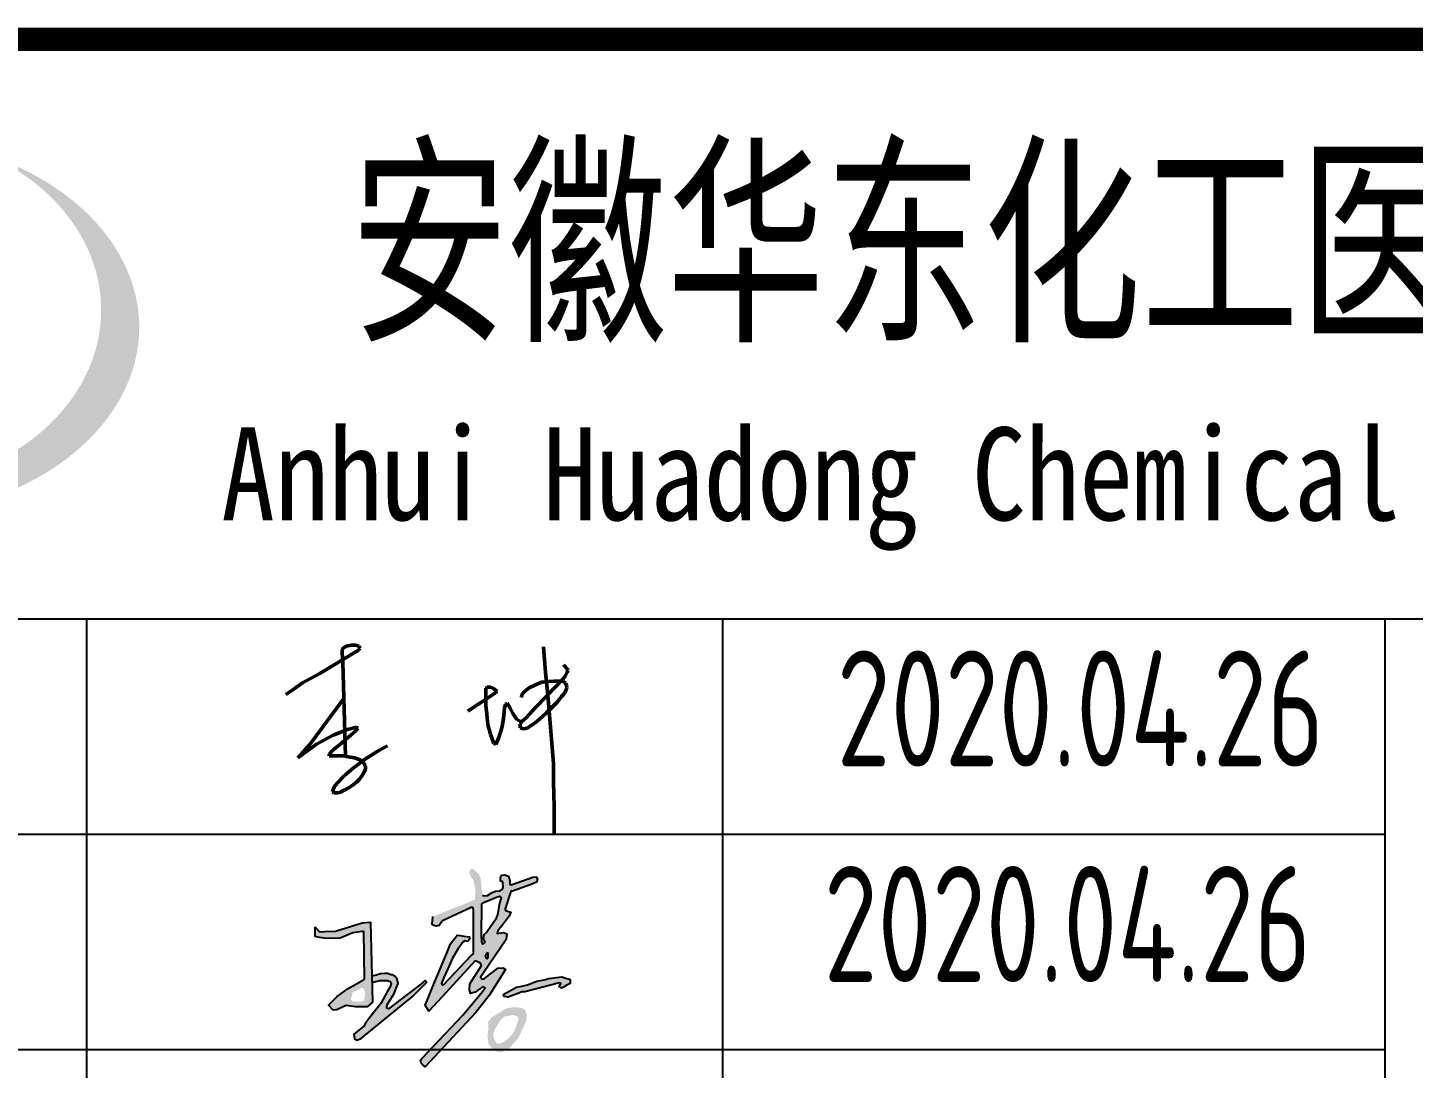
# Model space of a CAD drawing. Extents: x 1234595 to 2088511, y -80443 to 75292.
# Drawn here: x 1247428 to 1251611, y 30273 to 33415 of the extents above; entities that cross this region are included whole.
import ezdxf
from ezdxf.enums import TextEntityAlignment as Align

# ---------------------------------------------------------------- set-up
doc = ezdxf.new("R2010")
doc.units = 0
doc.header["$LTSCALE"] = 1000
doc.header["$MEASUREMENT"] = 0
doc.linetypes.add('2', pattern=[18.5, 12, -3, 0.5, -3])
doc.layers.get('0').update_dxf_attribs({"linetype": 'CONTINUOUS'})
doc.styles.add('sceie', font='sceie.shx', dxfattribs={"width": 0.7, "bigfont": 'sceic.shx'})
doc.styles.add('宋体', font='', dxfattribs={"width": 0.7})
doc.styles.get('宋体').set_extended_font_data('SimSun')

# ---------------------------------------------------------------- blocks, each defined once
blk = doc.blocks.new('qm')
h = blk.add_hatch(color=256)
h.dxf.hatch_style = 1
h.paths.add_polyline_path([(-943313.2, -985271.5), (-943337.8, -985273.5), (-943418.6, -985299.1), (-943450.7, -985300.6), (-943467.4, -985301.3), (-943478.8, -985288.1), (-943480.5, -985287.4), (-943480.4, -985290.6), (-943479.6, -985315.4), (-943467.1, -985318.2), (-943453, -985320), (-943420.5, -985321.1), (-943404.6, -985320), (-943366.5, -985303.9), (-943338.2, -985299.8), (-943333, -985300.4), (-943331, -985443.2), (-943334.5, -985445.6), (-943380.4, -985472.1), (-943413.7, -985496.5), (-943440.2, -985522.3), (-943425.6, -985537.4), (-943414.2, -985536.6), (-943393.8, -985526.5), (-943386.4, -985523.9), (-943358.1, -985527.1), (-943322.9, -985527.1), (-943307, -985513.2)])
h.paths.add_polyline_path([(-943338.7, -985469.2), (-943333.4, -985472.5), (-943330.2, -985480.4), (-943329.3, -985492.8), (-943332.3, -985507.2), (-943342.9, -985512.5), (-943366.4, -985510.4), (-943371.7, -985505.3), (-943369.9, -985495.7), (-943368.5, -985487.8), (-943365.2, -985481.9), (-943358.6, -985480.9), (-943347.3, -985474.2)], flags=16)
h.paths.add_polyline_path([(-943232.9, -985443.8), (-943238.1, -985435.6), (-943247.1, -985431.3), (-943251.5, -985430.5), (-943260.7, -985426.6), (-943269.6, -985427.2), (-943282.7, -985428.1), (-943296.1, -985431.7), (-943309, -985435.2), (-943308.5, -985454), (-943285.2, -985448.3), (-943270, -985448.3), (-943261.4, -985448.3), (-943253.7, -985451), (-943250.5, -985456.9), (-943253.7, -985467.6), (-943262.3, -985482.7), (-943282.1, -985517.8), (-943316, -985560.6), (-943328.5, -985576.4), (-943333.2, -985585.6), (-943362.9, -985610.4), (-943361.1, -985624.5), (-943353, -985628.5), (-943340.6, -985622.1), (-943257.7, -985554.9), (-943186.8, -985497.4), (-943143.7, -985454.5), (-943147.7, -985447.6), (-943161.1, -985459.4), (-943259.1, -985533.8), (-943264, -985532), (-943264.1, -985526.3), (-943262.1, -985519.7), (-943241, -985486.8), (-943235.1, -985471.1), (-943229.9, -985457)])
h.paths.add_polyline_path([(-942891.5, -985185.8), (-942887.8, -985177.6), (-942884.1, -985177.9), (-942827.9, -985158.2), (-942811.7, -985151.2), (-942808.9, -985142.4), (-942813.1, -985135.4), (-942823, -985135.8), (-942888.7, -985159.7), (-942891.8, -985157.2), (-942892, -985147.3), (-942896.3, -985133.5), (-942907.3, -985128.8), (-942916.3, -985129.7), (-942920.6, -985137.2), (-942920.2, -985147.9), (-942914.1, -985148.7), (-942913.8, -985152.5), (-942912.5, -985166.6), (-942914.4, -985172.5), (-942921.9, -985177.6), (-942935.4, -985178.2), (-942945.7, -985182.3), (-942960.2, -985191.2), (-942969.8, -985192.3), (-942974.9, -985190.3), (-942979.3, -985153.5), (-942980.5, -985136.8), (-942986.9, -985125.9), (-942995.5, -985118.1), (-943002, -985112.2), (-943007.6, -985110.6), (-943011.5, -985112.8), (-943014.3, -985118.6), (-943013.3, -985128.6), (-943009, -985135.1), (-943003.6, -985143.3), (-943001.1, -985147.8), (-942996.6, -985173), (-942997.4, -985204), (-943002, -985205.9), (-943124.9, -985255.3), (-943125.6, -985269.1), (-943127.7, -985276.6), (-943121.8, -985281.5), (-943115, -985284), (-943106, -985281.6), (-943101.8, -985276.1), (-943095.8, -985268.3), (-943008.7, -985227.6), (-943003.7, -985228.1), (-943002, -985235.2), (-943001.6, -985367.1), (-943009.3, -985372.3), (-943091.8, -985459.8), (-943096.5, -985461), (-943098.9, -985456.5), (-943091.3, -985439.3), (-943079.6, -985412.5), (-943065.4, -985380.2), (-943049.6, -985353.4), (-943033.5, -985331.3), (-943028.4, -985328.6), (-943019, -985330.6), (-943012.6, -985322.5), (-943014.7, -985316.3), (-943029.8, -985313.9), (-943042.1, -985311.9), (-943051.7, -985311.6), (-943057.6, -985319.3), (-943071.1, -985336.9), (-943080.3, -985360.4), (-943126, -985468.1), (-943141.5, -985508.4), (-943148, -985522.9), (-943137.2, -985540.9), (-943122.9, -985525.4), (-943098, -985498.3), (-942997.1, -985388.5), (-942991.6, -985390.8), (-942980.5, -985395.4), (-942978.2, -985403.1), (-943013.1, -985457.6), (-943013.7, -985475.8), (-943010.8, -985486.8), (-942996.9, -985483), (-942973.2, -985466.3), (-942967, -985470.1), (-942974.4, -985481.1), (-943034, -985552.8), (-943156.8, -985682.1), (-943161.5, -985688.6), (-943159.8, -985698.1), (-943154, -985703.5), (-943148.4, -985708.8), (-942995, -985544.7), (-942954.4, -985493.4), (-942905.3, -985415.1), (-942913.7, -985410.1), (-942928.5, -985411.2), (-942968.7, -985441.6), (-942975.5, -985443.7), (-942981.1, -985438.2), (-942971.8, -985425.3), (-942903.5, -985324.1), (-942901.7, -985307.2), (-942911.6, -985303), (-942930.2, -985306.6), (-942928.8, -985297.7), (-942912.1, -985277.5), (-942894, -985254), (-942889.6, -985241.8), (-942904.9, -985236.7), (-942906.5, -985231.6)])
h.paths.add_polyline_path([(-942974.2, -985213.4), (-942933, -985196.5), (-942922, -985193.5), (-942918.7, -985197.7), (-942924.1, -985218.2), (-942929, -985245.5), (-942934.2, -985262.4), (-942952.9, -985289.1), (-942962.1, -985302.3), (-942970.5, -985310.6), (-942972.4, -985320.8), (-942967.6, -985332.6), (-942974.4, -985338), (-942977, -985329.7), (-942977.6, -985313.6), (-942977.2, -985216.6)], flags=16)
h.paths.add_polyline_path([(-942961.9, -985364.8), (-942957.2, -985365.5), (-942957.3, -985371.2), (-942957.4, -985377.8), (-942959.4, -985381.6), (-942963, -985381.7), (-942966.7, -985374.6)], flags=16)
h.paths.add_polyline_path([(-942742.1, -985455.2), (-942738, -985457.4), (-942740.5, -985459.7), (-942742.9, -985467.1), (-942736.7, -985471.3), (-942730.1, -985467.7), (-942722.5, -985463.4), (-942710.5, -985456.8), (-942710.2, -985444.9), (-942726.6, -985439.7), (-942735.6, -985436.9), (-942774.5, -985442.4), (-942788.7, -985445.6), (-942810.4, -985450.5), (-942839.1, -985461.4), (-942856.3, -985464.8), (-942872.1, -985467.9), (-942912.5, -985490.8), (-942909.6, -985495.9), (-942897.4, -985498), (-942881.4, -985491.9), (-942865.4, -985485.8), (-942856.2, -985482.4), (-942847.1, -985482.7)])
h.paths.add_polyline_path([(-942841, -985551.7), (-942847.2, -985535.3), (-942858.9, -985530.2), (-942880.9, -985528.7), (-942901.9, -985531.8), (-942913.7, -985538.9), (-942930.3, -985549), (-942946.5, -985558.9), (-942958, -985573.3), (-942956.7, -985594.6), (-942959.6, -985613.1), (-942956.1, -985642.6), (-942937.7, -985660.5), (-942918.8, -985665.1), (-942895.3, -985653.4), (-942867.1, -985622.7), (-942856.4, -985599.7), (-942843, -985571)], flags=17)
h.paths.add_polyline_path([(-942865.5, -985563.8), (-942868.4, -985572.8), (-942873.4, -985588.3), (-942883.8, -985608.7), (-942896.3, -985622.8), (-942908.8, -985632.1), (-942922.3, -985637.9), (-942931.6, -985638.5), (-942939, -985626.7), (-942942.5, -985613.2), (-942938, -985596.2), (-942929.4, -985582.4), (-942920, -985567.5), (-942909.2, -985557.4), (-942904.7, -985556.1), (-942884.8, -985552.3), (-942871, -985555.2)], flags=16)
at = {"lineweight": 50}
for p, q in [((-943465.8, -984521.4), (-943349.4, -984450.5)), ((-943396.1, -984445.4), (-943398.8, -984448.7)), ((-943398.8, -984448.7), (-943398.8, -984459)), ((-943386.4, -984438.4), (-943396.1, -984445.4)), ((-943370.6, -984436), (-943386.4, -984438.4)), ((-943358.3, -984436), (-943370.6, -984436)), ((-943347.6, -984439), (-943358.3, -984436)), ((-943349.4, -984450.5), (-943345.2, -984444.2)), ((-943345.2, -984444.2), (-943347.6, -984439)), ((-942790.9, -984440.7), (-942784.5, -984517.7)), ((-943398.8, -984459), (-943396.1, -984488.1)), ((-943396.1, -984488.1), (-943388.7, -984770.8)), ((-942718.3, -984507.7), (-942730.2, -984494.8)), ((-943518.6, -984549.7), (-943465.8, -984521.4)), ((-942784.5, -984517.7), (-942777.6, -984585.2)), ((-942732.9, -984539.7), (-942725.5, -984529.5)), ((-942725.5, -984529.5), (-942719.1, -984516.7)), ((-942719.1, -984516.7), (-942717.3, -984511)), ((-942717.3, -984511), (-942718.3, -984507.7)), ((-943568.4, -984584.4), (-943547.1, -984570.6)), ((-943547.1, -984570.6), (-943518.6, -984549.7)), ((-942960.5, -984562), (-942964.8, -984565.1)), ((-942964.8, -984565.1), (-942964.8, -984617.8)), ((-942950, -984562), (-942960.5, -984562)), ((-942941.4, -984566.4), (-942950, -984562)), ((-942930.9, -984574.6), (-942941.4, -984566.4)), ((-942938.6, -984581.8), (-942930.9, -984574.6)), ((-942856.4, -984584.4), (-942848.4, -984575.4)), ((-942848.4, -984575.4), (-942834.4, -984564.4)), ((-942834.4, -984564.4), (-942815.2, -984555.8)), ((-942815.2, -984555.8), (-942795.5, -984547)), ((-942795.5, -984547), (-942776.7, -984545.2)), ((-942783, -984590.7), (-942752.8, -984559.9)), ((-942776.7, -984545.2), (-942759.3, -984544.3)), ((-942759.3, -984544.3), (-942749.6, -984544.3)), ((-942752.8, -984559.9), (-942732.9, -984539.7)), ((-942749.6, -984544.3), (-942735.7, -984544.7)), ((-942735.7, -984544.7), (-942730, -984545.5)), ((-942725.6, -984577.1), (-942730.4, -984584.2)), ((-942730, -984545.5), (-942723.8, -984550.4)), ((-942722.2, -984570.7), (-942725.6, -984577.1)), ((-942723.8, -984550.4), (-942720.8, -984557)), ((-942719.7, -984563.8), (-942722.2, -984570.7)), ((-942720.8, -984557), (-942719.7, -984563.8)), ((-943393.3, -984596.7), (-943493.3, -984731.8)), ((-942999.9, -984622.2), (-942978.2, -984608)), ((-942978.2, -984608), (-942959.2, -984595.7)), ((-942964.8, -984617.8), (-942962.1, -984644.3)), ((-942959.2, -984595.7), (-942938.6, -984581.8)), ((-942907.9, -984623.6), (-942904.7, -984613.7)), ((-942904.7, -984613.7), (-942900.5, -984610.6)), ((-942900.5, -984610.6), (-942892.1, -984623.8)), ((-942857.2, -984594.1), (-942856.4, -984584.4)), ((-942814.3, -984623.8), (-942783, -984590.7)), ((-942777.6, -984585.2), (-942772.2, -984646.7)), ((-942761.4, -984620.1), (-942772.3, -984630.7)), ((-942749.8, -984607.7), (-942761.4, -984620.1)), ((-942742.2, -984598.4), (-942749.8, -984607.7)), ((-942736.3, -984591.1), (-942742.2, -984598.4)), ((-942730.4, -984584.2), (-942736.3, -984591.1)), ((-943018.8, -984634.4), (-942999.9, -984622.2)), ((-942962.1, -984644.3), (-942958.8, -984675)), ((-942912.2, -984664.1), (-942909.6, -984639.3)), ((-942909.6, -984639.3), (-942907.9, -984623.6)), ((-942892.1, -984623.8), (-942882.9, -984641.9)), ((-942882.9, -984641.9), (-942871.2, -984660.5)), ((-942871.2, -984660.5), (-942856.6, -984667.4)), ((-942855.7, -984666.2), (-942842.5, -984654.6)), ((-942842.5, -984654.6), (-942814.3, -984623.8)), ((-942802.7, -984658.6), (-942815.9, -984670.1)), ((-942792.4, -984649.6), (-942802.7, -984658.6)), ((-942781.5, -984639.7), (-942792.4, -984649.6)), ((-942772.3, -984630.7), (-942781.5, -984639.7)), ((-942772.2, -984646.7), (-942766.2, -984719.5)), ((-943425.2, -984707.2), (-943382.4, -984690.6)), ((-943357.6, -984694.6), (-943400.6, -984732)), ((-943382.4, -984690.6), (-943355, -984683.3)), ((-943350.7, -984686.1), (-943357.6, -984694.6)), ((-943355, -984683.3), (-943350.7, -984686.1)), ((-942958.8, -984675), (-942951.1, -984704.5)), ((-942951.1, -984704.5), (-942940.7, -984732.2)), ((-942925, -984714.3), (-942916.9, -984685.4)), ((-942916.9, -984685.4), (-942912.2, -984664.1)), ((-942860.9, -984673.9), (-942855.7, -984666.2)), ((-942860.9, -984684.9), (-942860.9, -984673.9)), ((-942850.6, -984688.5), (-942860.9, -984684.9)), ((-942840.3, -984686.5), (-942850.6, -984688.5)), ((-942827.9, -984678.2), (-942840.3, -984686.5)), ((-942815.9, -984670.1), (-942827.9, -984678.2)), ((-943493.3, -984731.8), (-943532.7, -984775.8)), ((-943532.7, -984775.8), (-943476, -984734.3)), ((-943476, -984734.3), (-943425.2, -984707.2)), ((-943400.6, -984732), (-943426.7, -984752.5)), ((-943287.8, -984753.7), (-943261.2, -984739.1)), ((-942940.7, -984732.2), (-942935, -984735.3)), ((-942935, -984735.3), (-942925, -984714.3)), ((-942766.2, -984719.5), (-942760.9, -984794)), ((-943426.7, -984752.5), (-943437.7, -984764.8)), ((-943437.7, -984764.8), (-943437.7, -984770)), ((-943437.7, -984770), (-943392.9, -984770)), ((-943392.9, -984770), (-943380.2, -984772.5)), ((-943380.2, -984772.5), (-943361.5, -984776)), ((-943365.3, -984806.5), (-943328.1, -984779)), ((-943361.5, -984776), (-943344.6, -984782.3)), ((-943344.6, -984782.3), (-943334.6, -984788.5)), ((-943334.6, -984788.5), (-943328.5, -984800.6)), ((-943328.1, -984779), (-943287.8, -984753.7)), ((-943413.6, -984852.5), (-943391, -984829.4)), ((-943391, -984829.4), (-943365.3, -984806.5)), ((-943333, -984820.9), (-943340.3, -984832.4)), ((-943328.5, -984809.7), (-943333, -984820.9)), ((-943328.5, -984800.6), (-943328.5, -984809.7)), ((-942760.9, -984794), (-942760.9, -984848.2)), ((-943427.9, -984878.6), (-943422.3, -984863.8)), ((-943422.3, -984863.8), (-943413.6, -984852.5)), ((-943387.2, -984871.2), (-943397, -984875.8)), ((-943377.6, -984865.5), (-943387.2, -984871.2)), ((-943364.9, -984856.8), (-943377.6, -984865.5)), ((-943354.6, -984848.2), (-943364.9, -984856.8)), ((-943347.5, -984841), (-943354.6, -984848.2)), ((-943340.3, -984832.4), (-943347.5, -984841)), ((-942760.9, -984848.2), (-942758, -984923.5)), ((-943424, -984881), (-943427.9, -984878.6)), ((-943412.8, -984881), (-943424, -984881)), ((-943401.6, -984879.3), (-943412.8, -984881)), ((-943397, -984875.8), (-943401.6, -984879.3)), ((-942758, -984923.5), (-942758, -985007.1))]:
    blk.add_line(p, q, dxfattribs=at)
for points in [[(-942974.9, -985190.3), (-942969.8, -985192.3), (-942960.2, -985191.2), (-942945.7, -985182.3), (-942935.4, -985178.2), (-942921.9, -985177.6), (-942914.4, -985172.5), (-942912.5, -985166.6), (-942913.8, -985152.5), (-942914.1, -985148.7), (-942920.2, -985147.9), (-942920.6, -985137.2), (-942916.3, -985129.7), (-942907.3, -985128.8), (-942896.3, -985133.5), (-942892, -985147.3), (-942891.8, -985157.2), (-942888.7, -985159.7), (-942823, -985135.8), (-942813.1, -985135.4), (-942808.9, -985142.4), (-942811.7, -985151.2), (-942827.9, -985158.2), (-942884.1, -985177.9), (-942887.8, -985177.6), (-942891.5, -985185.8), (-942906.5, -985231.6), (-942904.9, -985236.7), (-942889.6, -985241.8), (-942894, -985254), (-942912.1, -985277.5), (-942928.8, -985297.7), (-942930.2, -985306.6), (-942911.6, -985303), (-942901.7, -985307.2), (-942903.5, -985324.1), (-942971.8, -985425.3), (-942981.1, -985438.2), (-942975.5, -985443.7), (-942968.7, -985441.6), (-942928.5, -985411.2), (-942913.7, -985410.1), (-942905.3, -985415.1), (-942954.4, -985493.4), (-942995, -985544.7), (-943148.4, -985708.8), (-943154, -985703.5), (-943159.8, -985698.1), (-943161.5, -985688.6), (-943156.8, -985682.1), (-943034, -985552.8), (-942974.4, -985481.1), (-942967, -985470.1), (-942973.2, -985466.3), (-942996.9, -985483), (-943010.8, -985486.8), (-943013.7, -985475.8), (-943013.1, -985457.6), (-942978.2, -985403.1), (-942980.5, -985395.4), (-942991.6, -985390.8), (-942997.1, -985388.5), (-943098, -985498.3), (-943122.9, -985525.4), (-943137.2, -985540.9), (-943148, -985522.9), (-943141.5, -985508.4), (-943126, -985468.1), (-943080.3, -985360.4), (-943071.1, -985336.9), (-943057.6, -985319.3), (-943051.7, -985311.6), (-943042.1, -985311.9), (-943029.8, -985313.9), (-943014.7, -985316.3), (-943012.6, -985322.5), (-943019, -985330.6), (-943028.4, -985328.6), (-943033.5, -985331.3), (-943049.6, -985353.4), (-943065.4, -985380.2), (-943079.6, -985412.5), (-943091.3, -985439.3), (-943098.9, -985456.5), (-943096.5, -985461), (-943091.8, -985459.8), (-943009.3, -985372.3), (-943001.6, -985367.1), (-943002, -985235.2), (-943003.7, -985228.1), (-943008.7, -985227.6), (-943095.8, -985268.3), (-943101.8, -985276.1), (-943106, -985281.6), (-943115, -985284), (-943121.8, -985281.5), (-943127.7, -985276.6), (-943125.6, -985269.1), (-943124.9, -985255.3)], [(-942974.2, -985213.4), (-942933, -985196.5), (-942922, -985193.5), (-942918.7, -985197.7), (-942924.1, -985218.2), (-942929, -985245.5), (-942934.2, -985262.4), (-942952.9, -985289.1), (-942962.1, -985302.3), (-942970.5, -985310.6), (-942972.4, -985320.8), (-942967.6, -985332.6), (-942974.4, -985338), (-942977, -985329.7), (-942977.6, -985313.6), (-942977.2, -985216.6), (-942974.2, -985213.4)], [(-943478.8, -985288.1), (-943467.4, -985301.3), (-943450.7, -985300.6), (-943418.6, -985299.1), (-943337.8, -985273.5), (-943313.2, -985271.5), (-943307, -985513.2), (-943322.9, -985527.1), (-943358.1, -985527.1), (-943386.4, -985523.9), (-943393.8, -985526.5), (-943414.2, -985536.6), (-943425.6, -985537.4), (-943440.2, -985522.3), (-943413.7, -985496.5), (-943380.4, -985472.1), (-943334.5, -985445.6), (-943331, -985443.2), (-943333, -985300.4), (-943338.2, -985299.8), (-943366.5, -985303.9), (-943404.6, -985320), (-943420.5, -985321.1), (-943453, -985320), (-943467.1, -985318.2), (-943479.6, -985315.4), (-943480.4, -985290.6), (-943480.5, -985287.4), (-943478.8, -985288.1)], [(-942961.9, -985364.8), (-942966.7, -985374.6), (-942963, -985381.7), (-942959.4, -985381.6), (-942957.4, -985377.8), (-942957.3, -985371.2), (-942957.2, -985365.5), (-942961.9, -985364.8)], [(-943308.5, -985454), (-943285.2, -985448.3), (-943270, -985448.3), (-943261.4, -985448.3), (-943253.7, -985451), (-943250.5, -985456.9), (-943253.7, -985467.6), (-943262.3, -985482.7), (-943282.1, -985517.8), (-943316, -985560.6), (-943328.5, -985576.4), (-943333.2, -985585.6), (-943362.9, -985610.4), (-943361.1, -985624.5), (-943353, -985628.5), (-943340.6, -985622.1), (-943257.7, -985554.9), (-943186.8, -985497.4), (-943143.7, -985454.5), (-943147.7, -985447.6), (-943161.1, -985459.4), (-943259.1, -985533.8), (-943264, -985532), (-943264.1, -985526.3), (-943262.1, -985519.7), (-943241, -985486.8), (-943235.1, -985471.1), (-943229.9, -985457), (-943232.9, -985443.8), (-943238.1, -985435.6), (-943247.1, -985431.3), (-943251.5, -985430.5), (-943260.7, -985426.6), (-943269.6, -985427.2), (-943282.7, -985428.1), (-943296.1, -985431.7), (-943309, -985435.2)], [(-942912.1, -985490.5), (-942872.1, -985467.9), (-942856.3, -985464.8), (-942839.1, -985461.4), (-942810.4, -985450.5), (-942788.7, -985445.6), (-942774.5, -985442.4), (-942735.6, -985436.9), (-942726.6, -985439.7), (-942710.2, -985444.9), (-942710.5, -985456.8), (-942722.5, -985463.4), (-942730.1, -985467.7), (-942736.7, -985471.3), (-942742.9, -985467.1), (-942740.5, -985459.7), (-942738, -985457.4), (-942742.1, -985455.2), (-942847.1, -985482.7), (-942856.2, -985482.4), (-942865.4, -985485.8), (-942881.4, -985491.9), (-942897.4, -985498), (-942909.6, -985495.9), (-942912.5, -985490.8)]]:
    blk.add_lwpolyline(points)
at = {"style": 'sceie', "width": 0.8}
for p in [(-941169.6, -984626.3), (-941208.7, -985276.9), (-941182.6, -985940.5), (-941143.6, -986591.1), (-941130.5, -987189.7)]:
    blk.add_attdef('2020.04.26', text='', height=350, dxfattribs=at).set_placement(p, align=Align.MIDDLE)

msp = doc.modelspace()

# ---------------------------------------------------------------- hatches: boundary and pattern name
h = msp.add_hatch(color=256)
edge = h.paths.add_edge_path()
edge.add_spline(control_points=[(1246863.3, 32501.4), (1246869.4, 32502.7), (1246875.5, 32504.2), (1246924.6, 32516), (1246967.2, 32529), (1247042.2, 32560.2), (1247075.1, 32577.1), (1247106, 32597.7)], knot_values=[61.629012, 61.629012, 61.629012, 61.629012, 63.330431, 63.330431, 75.353634, 75.353634, 85.398649, 85.398649, 85.398649, 85.398649], degree=3, periodic=0)
edge.add_line((1247106, 32597.7), (1247106, 32087.5))
edge.add_spline(control_points=[(1247106, 32087.5), (1247123.2, 32090.2), (1247140.2, 32093.6), (1247174.9, 32101.6), (1247192.6, 32106.5), (1247210, 32111.9)], knot_values=[4.908456, 4.908456, 4.908456, 4.908456, 4.992821, 4.992821, 5.083034, 5.083034, 5.083034, 5.083034], degree=3, periodic=0)
edge.add_line((1247210, 32111.9), (1247210, 32693.3))
edge.add_spline(control_points=[(1247210, 32693.3), (1247218.6, 32704.3), (1247226.8, 32715.6), (1247252.9, 32755.3), (1247268.6, 32785.2), (1247297.9, 32858), (1247309.1, 32901.8), (1247313.7, 32947.1), (1247313.9, 32948.4), (1247314, 32949.7)], knot_values=[97.991744, 97.991744, 97.991744, 97.991744, 101.64219, 101.64219, 110.337975, 110.337975, 121.934322, 121.934322, 122.270691, 122.270691, 122.270691, 122.270691], degree=3, periodic=0)
edge.add_line((1247314, 32949.7), (1247314, 33020.1))
edge.add_spline(control_points=[(1247314, 33020.1), (1247313.9, 33012.5), (1247313.6, 33004.8), (1247313, 32997.1)], knot_values=[126.194075, 126.194075, 126.194075, 126.194075, 128.396762, 128.396762, 128.396762, 128.396762], degree=3, periodic=0)
edge.add_spline(control_points=[(1247313, 32997.1), (1247312.5, 32990.9), (1247311.9, 32984.7), (1247311.1, 32978.5)], knot_values=[124.417049, 124.417049, 124.417049, 124.417049, 126.194075, 126.194075, 126.194075, 126.194075], degree=3, periodic=0)
edge.add_spline(control_points=[(1247311.1, 32978.5), (1247310, 32969.3), (1247308.5, 32960.2), (1247306.7, 32951.1)], knot_values=[121.80529, 121.80529, 121.80529, 121.80529, 124.417049, 124.417049, 124.417049, 124.417049], degree=3, periodic=0)
edge.add_spline(control_points=[(1247306.7, 32951.1), (1247304.3, 32939), (1247301.4, 32926.9), (1247297.9, 32914.8)], knot_values=[118.31574, 118.31574, 118.31574, 118.31574, 121.80529, 121.80529, 121.80529, 121.80529], degree=3, periodic=0)
edge.add_spline(control_points=[(1247297.9, 32914.8), (1247294.4, 32902.7), (1247290.4, 32890.7), (1247285.8, 32878.8)], knot_values=[114.795988, 114.795988, 114.795988, 114.795988, 118.31574, 118.31574, 118.31574, 118.31574], degree=3, periodic=0)
edge.add_spline(control_points=[(1247285.8, 32878.8), (1247281.3, 32867.1), (1247276.4, 32855.6), (1247270.9, 32844.3)], knot_values=[111.329641, 111.329641, 111.329641, 111.329641, 114.795988, 114.795988, 114.795988, 114.795988], degree=3, periodic=0)
edge.add_spline(control_points=[(1247270.9, 32844.3), (1247265.4, 32832.7), (1247259.4, 32821.4), (1247252.9, 32810.3)], knot_values=[107.79529, 107.79529, 107.79529, 107.79529, 111.329641, 111.329641, 111.329641, 111.329641], degree=3, periodic=0)
edge.add_spline(control_points=[(1247252.9, 32810.3), (1247246.6, 32799.5), (1247239.9, 32788.9), (1247232.8, 32778.6)], knot_values=[104.343579, 104.343579, 104.343579, 104.343579, 107.79529, 107.79529, 107.79529, 107.79529], degree=3, periodic=0)
edge.add_spline(control_points=[(1247232.8, 32778.6), (1247225.6, 32768.3), (1247218, 32758.2), (1247210, 32748.5)], knot_values=[100.8507, 100.8507, 100.8507, 100.8507, 104.343579, 104.343579, 104.343579, 104.343579], degree=3, periodic=0)
edge.add_line((1247210, 32748.5), (1247210, 33057.8))
edge.add_spline(control_points=[(1247210, 33057.8), (1247175.9, 33065.4), (1247141.2, 33071.2), (1247106, 33075.3)], knot_values=[4.423999, 4.423999, 4.423999, 4.423999, 4.558741, 4.558741, 4.558741, 4.558741], degree=3, periodic=0)
edge.add_line((1247106, 33075.3), (1247106, 32657.2))
edge.add_spline(control_points=[(1247106, 32657.2), (1247034, 32612.6), (1246949.8, 32589.4), (1246863.3, 32576.4)], knot_values=[63.246215, 63.246215, 63.246215, 63.246215, 87.689124, 87.689124, 87.689124, 87.689124], degree=3, periodic=0)
edge.add_line((1246863.3, 32576.4), (1246863.3, 33075.3))
edge.add_spline(control_points=[(1246863.3, 33075.3), (1246828.2, 33071.2), (1246793.4, 33065.4), (1246759.3, 33057.8)], knot_values=[4.866038, 4.866038, 4.866038, 4.866038, 5.000777, 5.000777, 5.000777, 5.000777], degree=3, periodic=0)
edge.add_line((1246759.3, 33057.8), (1246759.3, 32565))
edge.add_spline(control_points=[(1246759.3, 32565), (1246757.6, 32564.8), (1246722.7, 32562.2), (1246688.1, 32560.4), (1246655.3, 32559.4)], knot_values=[43.657356, 43.657356, 43.657356, 43.657356, 44.134253, 53.497092, 53.497092, 53.497092, 53.497092], degree=3, periodic=0)
edge.add_line((1246655.3, 32559.4), (1246655.3, 33028.5))
edge.add_spline(control_points=[(1246655.3, 33028.5), (1246638.3, 33022.7), (1246621.5, 33016.4), (1246605.1, 33009.7)], knot_values=[5.14157, 5.14157, 5.14157, 5.14157, 5.212921, 5.212921, 5.212921, 5.212921], degree=3, periodic=0)
edge.add_spline(control_points=[(1246605.1, 33009.7), (1246598.2, 33006.8), (1246591.4, 33003.9), (1246559.2, 32989.7), (1246534.6, 32977.5), (1246511.1, 32964.3)], knot_values=[5.212921, 5.212921, 5.212921, 5.212921, 5.24296, 5.24296, 5.355623, 5.355623, 5.355623, 5.355623], degree=3, periodic=0)
edge.add_spline(control_points=[(1246511.1, 32964.3), (1246496.3, 32955.9), (1246481.8, 32947.2), (1246467.8, 32938.1)], knot_values=[5.355623, 5.355623, 5.355623, 5.355623, 5.426974, 5.426974, 5.426974, 5.426974], degree=3, periodic=0)
edge.add_spline(control_points=[(1246467.8, 32938.1), (1246460.4, 32933.3), (1246453.1, 32928.3), (1246439.6, 32918.9), (1246433.4, 32914.3), (1246427.3, 32909.7)], knot_values=[5.426974, 5.426974, 5.426974, 5.426974, 5.464765, 5.464765, 5.498325, 5.498325, 5.498325, 5.498325], degree=3, periodic=0)
edge.add_spline(control_points=[(1246427.3, 32909.7), (1246401.2, 32890.2), (1246377.1, 32869.3), (1246355.2, 32847.3)], knot_values=[5.498325, 5.498325, 5.498325, 5.498325, 5.641027, 5.641027, 5.641027, 5.641027], degree=3, periodic=0)
edge.add_spline(control_points=[(1246355.2, 32847.3), (1246348.2, 32840.3), (1246341.5, 32833.2), (1246321, 32810.6), (1246308.1, 32794.8), (1246296.4, 32778.6)], knot_values=[5.641027, 5.641027, 5.641027, 5.641027, 5.686569, 5.686569, 5.783729, 5.783729, 5.783729, 5.783729], degree=3, periodic=0)
edge.add_spline(control_points=[(1246296.4, 32778.6), (1246281.2, 32757.8), (1246267.9, 32736.4), (1246254.8, 32711.4), (1246253.2, 32708.3), (1246251.6, 32705.1)], knot_values=[5.783729, 5.783729, 5.783729, 5.783729, 5.908374, 5.908374, 5.92643, 5.92643, 5.92643, 5.92643], degree=3, periodic=0)
edge.add_spline(control_points=[(1246251.6, 32705.1), (1246239.1, 32680), (1246229.1, 32654.3), (1246221.6, 32628.4)], knot_values=[5.92643, 5.92643, 5.92643, 5.92643, 6.069132, 6.069132, 6.069132, 6.069132], degree=3, periodic=0)
edge.add_spline(control_points=[(1246221.6, 32628.4), (1246218.4, 32617.3), (1246215.6, 32606.1), (1246210.2, 32580), (1246208, 32564.9), (1246206.5, 32549.9)], knot_values=[6.069132, 6.069132, 6.069132, 6.069132, 6.130179, 6.130179, 6.211834, 6.211834, 6.211834, 6.211834], degree=3, periodic=0)
edge.add_spline(control_points=[(1246206.5, 32549.9), (1246205.3, 32536.7), (1246204.7, 32523.5), (1246204.7, 32510.3)], knot_values=[6.211834, 6.211834, 6.211834, 6.211834, 6.283185, 6.283185, 6.283185, 6.283185], degree=3, periodic=0)
edge.add_spline(control_points=[(1246204.7, 32510.3), (1246204.7, 32501), (1246205, 32491.7), (1246205.6, 32482.3)], knot_values=[6.283185, 6.283185, 6.283185, 6.283185, 6.333655, 6.333655, 6.333655, 6.333655], degree=3, periodic=0)
edge.add_spline(control_points=[(1246205.6, 32482.3), (1246206.9, 32463.7), (1246209.4, 32445.1), (1246213.1, 32426.6)], knot_values=[6.333655, 6.333655, 6.333655, 6.333655, 6.434594, 6.434594, 6.434594, 6.434594], degree=3, periodic=0)
edge.add_spline(control_points=[(1246213.1, 32426.6), (1246213.4, 32425.3), (1246213.6, 32424.1), (1246217.6, 32405.6), (1246222.3, 32388.4), (1246228.2, 32371.4)], knot_values=[6.434594, 6.434594, 6.434594, 6.434594, 6.441278, 6.441278, 6.535532, 6.535532, 6.535532, 6.535532], degree=3, periodic=0)
edge.add_spline(control_points=[(1246228.2, 32371.4), (1246234.5, 32353.2), (1246242, 32335.1), (1246250.7, 32317.4)], knot_values=[6.535532, 6.535532, 6.535532, 6.535532, 6.636471, 6.636471, 6.636471, 6.636471], degree=3, periodic=0)
edge.add_spline(control_points=[(1246250.7, 32317.4), (1246252.9, 32312.9), (1246255.2, 32308.4), (1246264.6, 32290.8), (1246272.2, 32277.7), (1246280.6, 32264.9)], knot_values=[6.636471, 6.636471, 6.636471, 6.636471, 6.661894, 6.661894, 6.73741, 6.73741, 6.73741, 6.73741], degree=3, periodic=0)
edge.add_spline(control_points=[(1246280.6, 32264.9), (1246291.8, 32247.7), (1246304.2, 32230.9), (1246317.7, 32214.6)], knot_values=[6.73741, 6.73741, 6.73741, 6.73741, 6.838349, 6.838349, 6.838349, 6.838349], degree=3, periodic=0)
edge.add_spline(control_points=[(1246317.7, 32214.6), (1246323.6, 32207.4), (1246329.8, 32200.3), (1246344.3, 32184.4), (1246352.8, 32175.6), (1246361.7, 32166.9)], knot_values=[6.838349, 6.838349, 6.838349, 6.838349, 6.88251, 6.88251, 6.939288, 6.939288, 6.939288, 6.939288], degree=3, periodic=0)
edge.add_spline(control_points=[(1246361.7, 32166.9), (1246377.5, 32151.5), (1246394.4, 32136.7), (1246412.2, 32122.5)], knot_values=[6.939288, 6.939288, 6.939288, 6.939288, 7.040227, 7.040227, 7.040227, 7.040227], degree=3, periodic=0)
edge.add_spline(control_points=[(1246412.2, 32122.5), (1246421.2, 32115.4), (1246430.4, 32108.5), (1246439.8, 32101.7)], knot_values=[7.040227, 7.040227, 7.040227, 7.040227, 7.090696, 7.090696, 7.090696, 7.090696], degree=3, periodic=0)
edge.add_line((1246439.8, 32101.7), (1246531, 32170.1))
edge.add_ellipse((1246984.7, 32562.3), major_axis=(665, 0), ratio=0.806676, start_angle=192.819, end_angle=226.9853, ccw=False)
edge.add_spline(control_points=[(1246336.2, 32443.3), (1246360.3, 32444.8), (1246384.3, 32446.2), (1246473, 32451.7), (1246537.8, 32456.1), (1246603.3, 32462.4)], knot_values=[11.398263, 11.398263, 11.398263, 11.398263, 18.40729, 18.40729, 37.18094, 37.18094, 37.18094, 37.18094], degree=3, periodic=0)
edge.add_line((1246603.3, 32462.4), (1246603.3, 32183.3))
edge.add_spline(control_points=[(1246603.3, 32183.3), (1246606.9, 32181.1), (1246610.5, 32178.9), (1246627.4, 32168.7), (1246641.2, 32161.1), (1246655.3, 32154)], knot_values=[4.049945, 4.049945, 4.049945, 4.049945, 4.072021, 4.072021, 4.153257, 4.153257, 4.153257, 4.153257], degree=3, periodic=0)
edge.add_line((1246655.3, 32154), (1246655.3, 32467.8))
edge.add_spline(control_points=[(1246655.3, 32467.8), (1246687.5, 32471.5), (1246719.9, 32475.7), (1246754.8, 32481.1), (1246757, 32481.5), (1246759.3, 32481.8)], knot_values=[42.135009, 42.135009, 42.135009, 42.135009, 51.307228, 51.307228, 51.948574, 51.948574, 51.948574, 51.948574], degree=3, periodic=0)
edge.add_line((1246759.3, 32481.8), (1246759.3, 32111.9))
edge.add_spline(control_points=[(1246759.3, 32111.9), (1246793, 32101.4), (1246827.8, 32093.2), (1246863.3, 32087.5)], knot_values=[4.34174, 4.34174, 4.34174, 4.34174, 4.516316, 4.516316, 4.516316, 4.516316], degree=3, periodic=0)
edge.add_line((1246863.3, 32087.5), (1246863.3, 32501.4))
edge = h.paths.add_edge_path(flags=16)
edge.add_ellipse((1246984.7, 32562.3), major_axis=(665, 0), ratio=0.806676, start_angle=124.9875, end_angle=179.999, ccw=False)
edge.add_line((1246603.3, 33001.8), (1246603.3, 32558.2))
edge.add_spline(control_points=[(1246603.3, 32558.2), (1246508, 32556.9), (1246414, 32559.9), (1246319.6, 32562.3)], knot_values=[11.27373, 11.27373, 11.27373, 11.27373, 38.687513, 38.687513, 38.687513, 38.687513], degree=3, periodic=0)
edge = h.paths.add_edge_path()
edge.add_spline(control_points=[(1246485.8, 32071.2), (1246516.9, 32052.2), (1246550, 32034.9), (1246634.6, 31997.7), (1246687.9, 31979.8), (1246798.7, 31953.3), (1246856.1, 31944.6), (1246972.2, 31936.8), (1247030.9, 31937.7), (1247146.5, 31949.2), (1247203.4, 31959.7), (1247312.4, 31989.8), (1247364.5, 32009.3), (1247461.4, 32056.2), (1247506.2, 32083.5), (1247586.2, 32144.5), (1247621.4, 32178.1), (1247680.7, 32249.5), (1247704.8, 32287.4), (1247741.2, 32365.5), (1247753.5, 32405.8), (1247766, 32487), (1247766.3, 32527.9), (1247754.8, 32609.4), (1247743, 32649.9), (1247707.4, 32728.6), (1247683.6, 32766.9), (1247624.8, 32839), (1247589.8, 32873), (1247510, 32934.6), (1247465.2, 32962.3), (1247384, 33002.1), (1247349.7, 33016.3), (1247314, 33028.5)], knot_values=[0.886421, 0.886421, 0.886421, 0.886421, 1.040557, 1.040557, 1.261172, 1.261172, 1.481788, 1.481788, 1.702404, 1.702404, 1.92302, 1.92302, 2.143636, 2.143636, 2.364252, 2.364252, 2.584868, 2.584868, 2.805484, 2.805484, 3.026099, 3.026099, 3.246715, 3.246715, 3.46852, 3.46852, 3.690325, 3.690325, 3.91213, 3.91213, 4.133935, 4.133935, 4.283209, 4.283209, 4.283209, 4.283209], degree=3, periodic=0)
edge.add_line((1247314, 33028.5), (1247314, 33028.5))
edge.add_spline(control_points=[(1247314, 33028.4), (1247314, 33025.6), (1247314, 33022.9), (1247314, 33020.1)], knot_values=[128.396762, 128.396762, 128.396762, 128.396762, 129.192193, 129.192193, 129.192193, 129.192193], degree=3, periodic=0)
edge.add_line((1247314, 33020.1), (1247314, 32096.2))
edge.add_ellipse((1246984.7, 32562.3), major_axis=(665, 0), ratio=0.806676, start_angle=232.1054, end_angle=299.6833, ccw=False)
edge.add_line((1246576.2, 32139), (1246485.8, 32071.2))
edge = h.paths.add_edge_path(flags=16)
edge.add_ellipse((1246984.7, 32562.3), major_axis=(665, 0), ratio=0.806676, start_angle=304.9875, end_angle=415.0121, ccw=False)
edge.add_line((1247366, 32122.8), (1247366, 33001.8))

# ---------------------------------------------------------------- linework, layer by layer
for p, q in [((1246026.8, 31629.7), (1257026.8, 31629.7)), ((1247606.8, 28379.7), (1247606.8, 31629.7)), ((1247606.8, 28379.7), (1247606.8, 31629.7)), ((1247606.8, 28379.7), (1247606.8, 31629.7)), ((1249526.8, 28379.7), (1249526.8, 31629.7)), ((1249526.8, 28379.7), (1249526.8, 31629.7)), ((1251526.8, 28379.7), (1251526.8, 31629.7)), ((1251526.8, 28379.7), (1251526.8, 31629.7)), ((1246026.8, 30979.7), (1251526.8, 30979.7)), ((1246026.8, 30329.7), (1251526.8, 30329.7))]:
    msp.add_line(p, q)
at = {"const_width": 70}
msp.add_lwpolyline([(1264026.8, 33379.7), (1246026.8, 33379.7)], dxfattribs=at)

# ---------------------------------------------------------------- block references
at = {"color": 4, "linetype": '2'}
ref = msp.add_blockref('qm', (2191775.8, 1015986.2), dxfattribs=at)
ref.add_attrib('2020.04.26', '2020.04.26', dxfattribs={"height": 350, "style": 'sceie', "width": 0.8}).set_placement((1250567.1, 30709.3), align=Align.MIDDLE)
ref.add_attrib('2020.04.26', '2020.04.26', dxfattribs={"height": 350, "style": 'sceie', "width": 0.8}).set_placement((1250606.2, 31359.9), align=Align.MIDDLE)

# ---------------------------------------------------------------- texts
at = {"style": '宋体'}
for s, height, width, p in [('安徽华东化工医药工程有限责任公司', 500, 0.7, (1252221.7, 32779.7)), ('Anhui Huadong Chemical & Medical Engineering Co.,Ltd', 280, 0.85, (1252221.7, 32029.7))]:
    msp.add_text(s, height=height, dxfattribs=dict(at, width=width)).set_placement(p, align=Align.MIDDLE)

doc.saveas('drawing.dxf')
